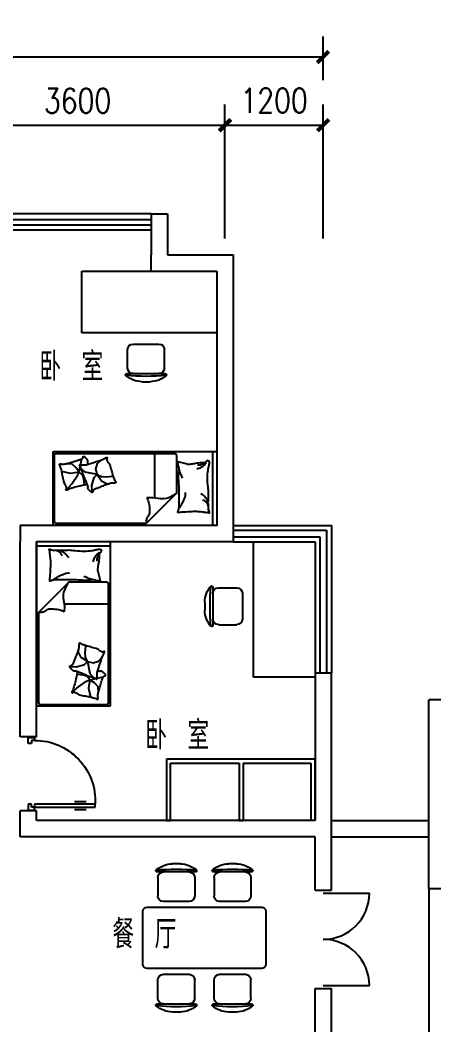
# Model space of a CAD drawing. Header units: millimetres. Extents: x 964 to 43707, y 588 to 33751.
# Drawn here: x 15858 to 20913, y 21447 to 33704 of the extents above; entities that cross this region are included whole.
import ezdxf
from ezdxf.enums import TextEntityAlignment as Align

# ---------------------------------------------------------------- set-up
doc = ezdxf.new("R2010")
doc.units = ezdxf.units.MM
for name, color, linetype in [('1', 7, 'Continuous'), ('AXIS', 3, 'Continuous'), ('PUB_TITLE', 4, 'Continuous'), ('PUB_WINDW', 7, 'Continuous'), ('WALL', 255, 'Continuous'), ('WALL1', 2, 'Continuous'), ('WINDOW', 2, 'Continuous'), ('WINDOW_TEXT', 7, 'Continuous')]:
    doc.layers.add(name, color=color, linetype=linetype)
doc.styles.add('_XY', font='txt.shx', dxfattribs={"width": 0.8, "bigfont": 'XY.shx'})
doc.styles.add('DIM_FONT', font='SIMPLEX', dxfattribs={"width": 0.8})
doc.styles.add('SIMPLEX', font='SIMPLEX.SHX')
doc.styles.get("Standard").update_dxf_attribs({"font": 'arial.ttf'})
doc.dimstyles.new('NORMAL', dxfattribs={"dimscale": 2, "dimtxt": 300, "dimasz": 1, "dimexe": 250, "dimexo": 300, "dimgap": 0.09, "dimtad": 1, "dimtoh": 1, "dimdec": 0, "dimzin": 0, "dimdsep": 46, "dimtxsty": 'DIM_FONT', "dimcen": 0.09, "dimadec": 0, "dimazin": 0, "dimtfac": 1, "dimtdec": 0, "dimtix": 1, "dimtofl": 0, "dimtmove": 2, "dimatfit": 3, "dimfxl": 1, "dimtolj": 1, "dimtzin": 0, "dimarcsym": 0})

# ---------------------------------------------------------------- blocks, each defined once
blk = doc.blocks.new('A$C75BA48BB')
at = {"layer": '1'}
for p, q in [((556, 1247), (1016, 1247)), ((736, 1347), (835, 1347)), ((561, 1180), (561, 955)), ((1011, 1180), (1011, 955)), ((628, 887), (943, 887)), ((1650, 750), (0, 750)), ((0, 750), (0, 0)), ((1650, 0), (1650, 750)), ((0, 0), (1650, 0))]:
    blk.add_line(p, q, dxfattribs=at)
for centre, radius, start, end in [((546, 1263), 10, 130.7265, 202.67), ((556, 1267), 20, 202.67, 270), ((746, 1032), 316, 91.7651, 130.7265), ((786, -1431), 2713, 84.8023, 95.1977), ((628, 1180), 67.5, 90, 180), ((826, 1032), 316, 49.2735, 88.2349), ((943, 1180), 67.5, 0, 90), ((1016, 1267), 20, 270, 337.33), ((1025, 1263), 10, 337.33, 49.2735), ((628, 955), 67.5, 180, 270), ((943, 955), 67.5, 270, 0)]:
    blk.add_arc(centre, radius, start, end, dxfattribs=at)
at = {"layer": '1', "width": 0.8, "flags": 9}
for tag in ['YSIZE', 'XSIZE']:
    blk.add_attdef(tag, (1647, 0), '', height=0.5, dxfattribs=at)
blk = doc.blocks.new('M_C25MYD')
for p, q in [((-389, 921), (-290, 921)), ((298, 921), (397, 921)), ((-569, 821), (-109, 821)), ((-564, 754), (-564, 529)), ((-114, 754), (-114, 529)), ((117, 821), (577, 821)), ((122, 754), (122, 529)), ((572, 754), (572, 529)), ((704, 392), (-696, 392)), ((-497, 461), (-182, 461)), ((190, 461), (505, 461)), ((-746, 342), (-746, -308)), ((754, -308), (754, 342)), ((-696, -358), (704, -358)), ((-182, -427), (-497, -427)), ((505, -427), (190, -427)), ((-564, -720), (-564, -495)), ((-114, -720), (-114, -495)), ((122, -720), (122, -495)), ((572, -720), (572, -495)), ((-109, -787), (-569, -787)), ((577, -787), (117, -787)), ((-290, -887), (-389, -887)), ((397, -887), (298, -887))]:
    blk.add_line(p, q)
for centre, radius, start, end in [((-379, 606), 316, 91.7651, 130.7265), ((-300, 606), 316, 49.2735, 88.2349), ((307, 606), 316, 91.7651, 130.7265), ((387, 606), 316, 49.2735, 88.2349), ((-579, 837), 10, 130.7265, 202.67), ((-569, 841), 20, 202.67, 270), ((-339, -1857), 2713, 84.8023, 95.1977), ((-497, 754), 67.5, 90, 180), ((-182, 754), 67.5, 0, 90), ((-109, 841), 20, 270, 337.33), ((-100, 837), 10, 337.33, 49.2735), ((108, 837), 10, 130.7265, 202.67), ((117, 841), 20, 202.67, 270), ((347, -1857), 2713, 84.8023, 95.1977), ((190, 754), 67.5, 90, 180), ((505, 754), 67.5, 0, 90), ((577, 841), 20, 270, 337.33), ((587, 837), 10, 337.33, 49.2735), ((-497, 529), 67.5, 180, 270), ((-182, 529), 67.5, 270, 0), ((190, 529), 67.5, 180, 270), ((505, 529), 67.5, 270, 0), ((-696, 342), 50, 90, 180), ((704, 342), 50, 0, 90), ((-696, -308), 50, 180, 270), ((704, -308), 50, 270, 0), ((-497, -495), 67.5, 90, 180), ((-182, -495), 67.5, 0, 90), ((190, -495), 67.5, 90, 180), ((505, -495), 67.5, 0, 90), ((-497, -720), 67.5, 180, 270), ((-182, -720), 67.5, 270, 0), ((190, -720), 67.5, 180, 270), ((505, -720), 67.5, 270, 0), ((-579, -803), 10, 157.33, 229.2735), ((-569, -807), 20, 90, 157.33), ((-379, -572), 316, 229.2735, 268.2349), ((-339, 1890), 2713, 264.8023, 275.1977), ((-300, -572), 316, 271.7651, 310.7265), ((-109, -807), 20, 22.67, 90), ((-100, -803), 10, 310.7265, 22.67), ((108, -803), 10, 157.33, 229.2735), ((117, -807), 20, 90, 157.33), ((307, -572), 316, 229.2735, 268.2349), ((347, 1890), 2713, 264.8023, 275.1977), ((387, -572), 316, 271.7651, 310.7265), ((577, -807), 20, 22.67, 90), ((587, -803), 10, 310.7265, 22.67)]:
    blk.add_arc(centre, radius, start, end)
at = {"width": 0.8, "flags": 9}
for tag in ['XSIZE', 'YSIZE']:
    blk.add_attdef(tag, (0, 0), '', height=0.5, dxfattribs=at)
blk = doc.blocks.new('M_C55HKH')
for p, q in [((0, -52), (900, -52)), ((503, -489), (46, -489)), ((503, -489), (872, -858)), ((26, -509), (26, -1968)), ((46, -761), (564, -761)), ((872, -1968), (872, -858)), ((299, -1273), (295, -1270)), ((307, -1352), (299, -1273)), ((357, -1410), (393, -1337)), ((393, -1337), (392, -1318)), ((146, -1456), (100, -1409)), ((211, -1478), (146, -1456)), ((278, -1459), (211, -1478)), ((278, -1459), (251, -1606)), ((278, -1459), (305, -1407)), ((278, -1459), (357, -1410)), ((317, -1498), (278, -1459)), ((305, -1407), (307, -1352)), ((412, -1527), (317, -1498)), ((495, -1523), (412, -1527)), ((163, -1664), (89, -1649)), ((249, -1682), (175, -1667)), ((249, -1682), (196, -1718)), ((219, -1643), (211, -1652)), ((251, -1606), (219, -1643)), ((249, -1682), (286, -1639)), ((249, -1682), (266, -1787)), ((292, -1700), (249, -1682)), ((286, -1639), (333, -1628)), ((391, -1769), (292, -1700)), ((333, -1628), (405, -1618)), ((154, -1766), (147, -1841)), ((196, -1718), (154, -1766)), ((266, -1787), (243, -1892)), ((469, -1839), (391, -1769)), ((46, -1988), (852, -1988))]:
    blk.add_line(p, q)
blk.add_lwpolyline([(0, -2000), (0, 0), (900, 0), (900, -2000)], close=True)
for points in [[(135, -134, -0.263368), (107, -115, -0.494818), (116, -96, -0.049225), (134, -94, -0.036831), (158, -96, -0.031893), (196, -104, 0.035782), (230, -111, 0.032941), (319, -117, 0.026564), (430, -111, 0.017905), (468, -106, -0.033397), (488, -104, -0.03204), (525, -104, 0.018442), (590, -107, 0.010837), (654, -107, 0.014624), (702, -104, 0.111249), (725, -96, -0.153708), (742, -92, -0.076444), (749, -94, -0.215512), (751, -96, -0.585858), (748, -99, 0.363489), (744, -102, 0.191716), (743, -113, -0.129675), (745, -130, -0.01735), (742, -147, 0.019326), (740, -162, 0.018818), (733, -230, 0.021828), (732, -289, 0.006204), (734, -323, 0.001963), (740, -430, 0.028341), (744, -466, -0.117014), (744, -475, -0.36606), (742, -476, -0.03973), (728, -473, -0.048309), (715, -468, 0.062981), (704, -464, 0.04058), (681, -461, 0.014345), (614, -458, 0.005484), (488, -459, 0.007153), (392, -462, 0.008762), (350, -465, -0.008153), (304, -468, -0.06251), (247, -463, 0.078669), (201, -461, 0.047825), (179, -466, -0.034494), (148, -473, -0.023571), (123, -476, -0.510228), (122, -475), (129, -445), (150, -363, 0.073041), (152, -343, 0.023305), (146, -282, 0.018299), (142, -259, -0.01097), (135, -221, -0.042281), (132, -187, -0.027201), (135, -133)], [(609, -107, 0.027842), (585, -118, 0.048685), (573, -126, 0.023666), (545, -150, 0.031223), (526, -171, 0.046801), (521, -179, 0.023191), (513, -196)], [(691, -102, 0.088153), (656, -105, 0.088153), (625, -120, 0.077547), (604, -142, 0.077547), (590, -169)], [(133, -150, -0.05369), (148, -163, -0.070312), (156, -175, -0.015448), (159, -183, -0.013244), (163, -194, -0.082127), (166, -212, -0.064164), (163, -235)], [(135, -134, -0.077379), (170, -159, -0.077379), (195, -194, -0.047525), (205, -218, -0.047525), (210, -244)], [(225, -460, 0.009729), (253, -451, 0.009729), (280, -441, 0.007971), (301, -432, 0.007971), (323, -423)], [(695, -462, 0.016108), (656, -436, 0.024599), (629, -421, 0.009477), (580, -397, 0.015937), (550, -385, 0.072521), (534, -381, 0.033339), (498, -381)], [(503, -489, -0.085272), (566, -599, -0.124044), (575, -686), (562, -782), (563, -854)], [(563, -854, -0.027362), (602, -838, -0.040834), (629, -830, -0.038441), (717, -821, -0.076528), (761, -826, -0.103649), (788, -840, 0.093398), (818, -857, 0.072727), (841, -861, 0.052315), (872, -858)], [(400, -1581, 0.025626), (402, -1591, 0.0108), (426, -1697, 0.00456), (445, -1769, 0.01125), (454, -1797, 0.069394), (462, -1813, -0.079756), (468, -1827, -0.106399), (469, -1839, -0.328642), (466, -1842, -0.299547), (461, -1840, 0.189917), (454, -1835, 0.033518), (446, -1833, 0.075627), (442, -1833, 0.053489), (436, -1835, 0.017838), (418, -1843, 0.038394), (397, -1855, -0.059529), (384, -1862, -0.035943), (362, -1869, -0.011245), (291, -1884, -0.006203), (259, -1889, 0.010783), (241, -1893, 0.019485), (230, -1895, 0.005062), (188, -1908, 0.101392), (167, -1919, -0.223768), (156, -1922, -0.25558), (153, -1920, -0.081563), (150, -1907, -0.071805), (151, -1893, 0.069985), (152, -1879, 0.03546), (145, -1831, 0.029432), (130, -1774, 0.001554), (121, -1746, -0.00152), (112, -1718, -0.004735), (102, -1689, 0.00382), (91, -1653, 0.296001), (66, -1634, -0.649774), (61, -1616, -0.02319), (65, -1613, 0.0288), (68, -1610, 0.005727), (73, -1605, -0.004358), (80, -1599, -0.027528), (94, -1586, -0.046214), (104, -1580, -0.194121), (117, -1579, 0.133719), (137, -1580, 0.005779), (155, -1575, 0.008882)]]:
    blk.add_lwpolyline(points, format="xyb")
blk.add_lwpolyline([(345, -1251, 0.101392), (366, -1238, -0.223768), (377, -1234, -0.25558), (380, -1236, -0.081563), (384, -1249, -0.071805), (384, -1263, 0.069985), (384, -1277, 0.03546), (394, -1324, 0.029432), (414, -1380, 0.001554), (425, -1407, -0.00152), (437, -1434, -0.004735), (448, -1462, 0.00382), (462, -1497, 0.296001), (488, -1515, -0.649774), (495, -1532, -0.02319), (491, -1536, 0.0288), (488, -1539, 0.005727), (484, -1544, -0.004358), (478, -1551, -0.027528), (464, -1564, -0.046214), (455, -1571, -0.194121), (442, -1573, 0.133719), (422, -1574, 0.011505), (387, -1586, 0.008882), (343, -1604, 0.012426), (286, -1629, -0.033612), (264, -1637), (218, -1652), (182, -1663, 0.224341), (170, -1674, -0.722772), (163, -1673, -0.103513), (163, -1670, 0.053465), (163, -1664, 0.030109), (161, -1646, -0.031436), (159, -1628, -0.05324), (160, -1616, 0.05518), (161, -1604, 0.056271), (157, -1583, 0.0108), (124, -1480, 0.00456), (100, -1409, 0.01125), (89, -1381, 0.069394), (80, -1366, -0.079756), (73, -1353, -0.106399), (71, -1341, -0.328642), (74, -1338, -0.299547), (79, -1340, 0.189917), (86, -1344, 0.033518), (94, -1345, 0.075627), (98, -1345, 0.053489), (104, -1343, 0.017838), (122, -1333, 0.038394), (141, -1319, -0.059529), (154, -1311, -0.035943), (175, -1303, -0.011245), (245, -1283, -0.006203), (276, -1275, 0.010783), (295, -1270, 0.019485), (305, -1266, 0.005062)], format="xyb", close=True)
for centre, start, end in [((46, -509), 90, 180), ((46, -741), 180, 270), ((46, -1968), 180, 270), ((852, -1968), 270, 0)]:
    blk.add_arc(centre, 20, start, end)
at = {"style": 'DIM_FONT', "width": 0.8, "flags": 9}
for tag in ['XSIZE', 'YSIZE']:
    blk.add_attdef(tag, (0, 0), '', height=0.5, dxfattribs=at)
blk = doc.blocks.new('A$C5F09389E')
at = {"layer": '1'}
for p, q in [((0, 750), (1815, 750)), ((0, 0), (0, 750)), ((1815, 750), (1815, 0)), ((50, 700), (50, 0)), ((876, 700), (50, 700)), ((876, 700), (876, 0)), ((1765, 700), (926, 700)), ((926, 700), (926, 0)), ((1765, 0), (1765, 700)), ((0, 0), (50, 0)), ((50, 0), (876, 0)), ((926, 0), (876, 0)), ((926, 0), (1765, 0)), ((1815, 0), (1765, 0))]:
    blk.add_line(p, q, dxfattribs=at)
at = {"layer": '1', "width": 0.8, "flags": 9}
for tag in ['YSIZE', 'XSIZE']:
    blk.add_attdef(tag, (901, 750), '', height=0.5, dxfattribs=at)
blk = doc.blocks.new('M_A23MCU')
for p, q in [((-0.454, 0.081), (-0.454, 0.905)), ((-0.454, 0.905), (-0.413, 0.905)), ((-0.413, 0.905), (-0.413, 0.081)), ((-0.489, 0.782), (-0.489, 0.624)), ((-0.378, 0.782), (-0.378, 0.624)), ((-0.495, -0.002), (-0.495, 0.081)), ((-0.495, 0.081), (-0.454, 0.081)), ((-0.413, 0.081), (-0.454, 0.081)), ((-0.454, 0.081), (-0.454, 0.039)), ((-0.454, 0.039), (-0.413, 0.039)), ((-0.413, 0.039), (-0.413, -0.002)), ((0.412, 0.039), (0.412, -0.002)), ((0.453, 0.039), (0.412, 0.039)), ((0.453, 0.081), (0.453, 0.039)), ((0.494, 0.081), (0.453, 0.081)), ((0.494, -0.002), (0.494, 0.081)), ((-0.413, -0.002), (-0.495, -0.002)), ((-0.495, -0.002), (-0.495, -0.002)), ((0.412, -0.002), (0.494, -0.002)), ((0.494, -0.002), (0.494, -0.002))]:
    blk.add_line(p, q)
blk.add_arc((-0.372, 0.082), 0.825, 359.9283, 92.866)
blk = doc.blocks.new('_DIMX')
at = {"const_width": 50}
blk.add_lwpolyline([(-70, -70), (70, 70)], dxfattribs=at)
blk = doc.blocks.new('*D50')
at = {"color": 0, "linetype": 'ByBlock', "transparency": 16777216}
for p, q in [((413960, 123505), (413960, 124039)), ((422958, 123505), (422958, 124039)), ((413961, 123789), (422957, 123789))]:
    blk.add_line(p, q, dxfattribs=at)
at = {"layer": 'DEFPOINTS', "color": 0, "linetype": 'ByBlock', "transparency": 16777216}
for p in [(422958, 123789), (413960, 123205), (422958, 123205)]:
    blk.add_point(p, dxfattribs=at)
at = {"color": 0, "linetype": 'ByBlock', "transparency": 16777216, "rotation": 180}
blk.add_blockref('_DIMX', (413960, 123789), dxfattribs=at)
at = {"color": 0, "linetype": 'ByBlock', "transparency": 16777216}
blk.add_blockref('_DIMX', (422958, 123789), dxfattribs=at)
at = {"color": 7, "linetype": 'ByBlock', "transparency": 16777216, "insert": (418459, 124089), "char_height": 300, "attachment_point": 5, "style": '_XY'}
blk.add_mtext('\\A1;10500', dxfattribs=at)
blk = doc.blocks.new('*D51')
at = {"color": 0, "linetype": 'ByBlock', "transparency": 16777216}
for p, q in [((418160, 121575), (418160, 123205)), ((421760, 121575), (421760, 123205)), ((421759, 122955), (418161, 122955))]:
    blk.add_line(p, q, dxfattribs=at)
at = {"layer": 'DEFPOINTS', "color": 0, "linetype": 'ByBlock', "transparency": 16777216}
for p in [(418160, 122955), (418160, 121275), (421760, 121275)]:
    blk.add_point(p, dxfattribs=at)
at = {"color": 0, "linetype": 'ByBlock', "transparency": 16777216, "rotation": 180}
blk.add_blockref('_DIMX', (418160, 122955), dxfattribs=at)
at = {"color": 0, "linetype": 'ByBlock', "transparency": 16777216}
blk.add_blockref('_DIMX', (421760, 122955), dxfattribs=at)
at = {"color": 7, "linetype": 'ByBlock', "transparency": 16777216, "insert": (419960, 123255), "char_height": 300, "attachment_point": 5, "style": '_XY'}
blk.add_mtext('\\A1;3600', dxfattribs=at)
blk = doc.blocks.new('_WBLK')
for p, q in [((-0.5, 0.5), (0.5, 0.5)), ((0.5, 0.1667), (-0.5, 0.1667)), ((0.5, -0.1667), (-0.5, -0.1667)), ((-0.5, -0.5), (0.5, -0.5))]:
    blk.add_line(p, q)
at = {"style": 'SIMPLEX', "flags": 9}
blk.add_attdef('A', text='', height=1, dxfattribs=at).set_placement((0, 1.5), align=Align.MIDDLE)
blk = doc.blocks.new('*D52')
at = {"color": 0, "linetype": 'ByBlock', "transparency": 16777216}
for p, q in [((421760, 121575), (421760, 123208)), ((422960, 121575), (422960, 123208)), ((421761, 122958), (422959, 122958))]:
    blk.add_line(p, q, dxfattribs=at)
at = {"layer": 'DEFPOINTS', "color": 0, "linetype": 'ByBlock', "transparency": 16777216}
for p in [(422960, 122958), (421760, 121275), (422960, 121275)]:
    blk.add_point(p, dxfattribs=at)
at = {"color": 0, "linetype": 'ByBlock', "transparency": 16777216, "rotation": 180}
blk.add_blockref('_DIMX', (421760, 122958), dxfattribs=at)
at = {"color": 0, "linetype": 'ByBlock', "transparency": 16777216}
blk.add_blockref('_DIMX', (422960, 122958), dxfattribs=at)
at = {"color": 7, "linetype": 'ByBlock', "transparency": 16777216, "insert": (422360, 123258), "char_height": 300, "attachment_point": 5, "style": '_XY'}
blk.add_mtext('\\A1;1200', dxfattribs=at)
blk = doc.blocks.new('_DBLK1')
for p, q in [((-0.47, 0), (-0.47, -0.47)), ((0.47, 0), (0.47, -0.47))]:
    blk.add_line(p, q)
for centre, start, end in [((-0.47, 0), 270, 0), ((0.47, 0), 180, 270)]:
    blk.add_arc(centre, 0.47, start, end)
at = {"layer": 'WINDOW_TEXT', "style": 'SIMPLEX', "flags": 9}
blk.add_attdef('A', text='', height=1, dxfattribs=at).set_placement((0, 1.5), align=Align.MIDDLE)
blk = doc.blocks.new('1T4F69')
at = {"layer": 'WALL'}
for p, q in [((16606.6, -2964.8), (16606.6, -3464.8)), ((16606.6, -2964.8), (16806.6, -2964.8)), ((16806.6, -2964.8), (16806.6, -3464.8)), ((16606.6, -3664.8), (16606.6, -3464.8)), ((16806.6, -3464.8), (17606.6, -3464.8)), ((17606.6, -3464.8), (17606.6, -6964.8)), ((16606.6, -3664.8), (17406.6, -3664.8)), ((17406.6, -3664.8), (17406.6, -6764.8)), ((17406.6, -6764.8), (15006.6, -6764.8)), ((15006.6, -6764.8), (15006.6, -6964.8)), ((15006.6, -9344.8), (15006.6, -6964.8)), ((15206.6, -9344.8), (15206.6, -6964.8)), ((17606.6, -6964.8), (15206.6, -6964.8)), ((18606.6, -8564.8), (18606.6, -10364.8)), ((18606.6, -8564.8), (18806.6, -8564.8)), ((18806.6, -11214.8), (18806.6, -8564.8)), ((15206.6, -9344.8), (15006.6, -9344.8)), ((15006.6, -10564.8), (15006.6, -10244.8)), ((15206.6, -10244.8), (15006.6, -10244.8)), ((15206.6, -10364.8), (15206.6, -10244.8)), ((18606.6, -10364.8), (15206.6, -10364.8)), ((18606.6, -10564.8), (15006.6, -10564.8)), ((18606.6, -11214.8), (18606.6, -10564.8)), ((18606.6, -11214.8), (18806.6, -11214.8)), ((19996.2, -11192.5), (19996.2, -13064.8)), ((18606.6, -13064.8), (18606.6, -12414.8)), ((18606.6, -12414.8), (18806.6, -12414.8)), ((18806.6, -13064.8), (18806.6, -12414.8))]:
    blk.add_line(p, q, dxfattribs=at)
at = {"layer": 'WALL1', "linetype": 'Continuous'}
for p, q in [((19996.2, -11192.5), (19996.2, -8892.5)), ((20296.2, -8892.5), (19996.2, -8892.5)), ((19996.2, -11192.5), (20766.2, -11192.5))]:
    blk.add_line(p, q, dxfattribs=at)
at = {"layer": 'WINDOW'}
for p, q in [((17606.6, -6764.8), (18806.6, -6764.8)), ((17606.6, -6824.8), (18746.6, -6824.8)), ((18746.6, -6824.8), (18746.6, -8564.8)), ((18806.6, -6764.8), (18806.6, -8564.8)), ((17606.6, -6904.8), (18666.6, -6904.8)), ((17606.6, -6964.8), (18606.6, -6964.8)), ((18606.6, -6964.8), (18606.6, -8564.8)), ((18666.6, -6904.8), (18666.6, -8564.8)), ((18806.6, -10364.8), (19996.2, -10364.8)), ((18806.6, -10564.8), (19996.2, -10564.8))]:
    blk.add_line(p, q, dxfattribs=at)
at = {"layer": '1', "xscale": -1}
for p, rotation in [((15756.6, -3664.8), 180), ((18606.6, -6964.8), 90)]:
    blk.add_blockref('A$C75BA48BB', p, dxfattribs=dict(at, rotation=rotation))
at = {"layer": '1', "rotation": 270}
blk.add_blockref('M_C55HKH', (17406.6, -5864.8), dxfattribs=at)
at = {"layer": '1', "xscale": -1}
for name, p in [('M_C55HKH', (16106.6, -6964.8)), ('A$C5F09389E', (18606.6, -10364.8)), ('M_C25MYD', (17259.4, -11813.5))]:
    blk.add_blockref(name, p, dxfattribs=at)
at = {"layer": 'WINDOW', "xscale": -1800, "yscale": 200, "zscale": 1800}
blk.add_blockref('_WBLK', (15706.6, -3064.8), dxfattribs=at)
at = {"layer": 'WINDOW', "rotation": 90}
for name, p, xscale, yscale, zscale in [('M_A23MCU', (15106.6, -9794.8), 900, -900, 900), ('_DBLK1', (18706.6, -11814.8), 1200, 1200, 1200)]:
    blk.add_blockref(name, p, dxfattribs=dict(at, xscale=xscale, yscale=yscale, zscale=zscale))
at = {"layer": 'PUB_TITLE', "style": '_XY', "width": 0.8}
for s, p in [('卧 室', (15239.3, -5003)), ('卧 室', (16532, -9500.4)), ('餐 厅', (16131.7, -11926.9))]:
    blk.add_text(s, height=350, dxfattribs=at).set_placement(p)
at = {"layer": 'AXIS'}
dim = blk.add_aligned_dim(p1=(9706.5, -1634.4), p2=(18704.5, -1634.4), distance=583.4, text='10500', dimstyle='NORMAL', override={"dimtxsty": '_XY'}, dxfattribs=at)
dim.commit()
dim.dimension.update_dxf_attribs({"geometry": '*D50', "text_midpoint": (14205.5, -751), "insert": (-404253.1, -124839.7)})
for p2, distance, picture, middle in [((13906.5, -3564.8), -1680.3, '*D51', (15706.5, -1584.4)), ((18706.5, -3564.8), 1683.3, '*D52', (18106.5, -1581.5))]:
    dim = blk.add_aligned_dim(p1=(17506.5, -3564.8), p2=p2, distance=distance, dimstyle='NORMAL', override={"dimtxsty": '_XY'}, dxfattribs=at)
    dim.commit()
    dim.dimension.update_dxf_attribs({"geometry": picture, "text_midpoint": middle, "insert": (-404253.1, -124839.7)})

msp = doc.modelspace()

# ---------------------------------------------------------------- block references
at = {"layer": 'PUB_WINDW'}
msp.add_blockref('1T4F69', (854, 34305), dxfattribs=at)

doc.saveas('drawing.dxf')
